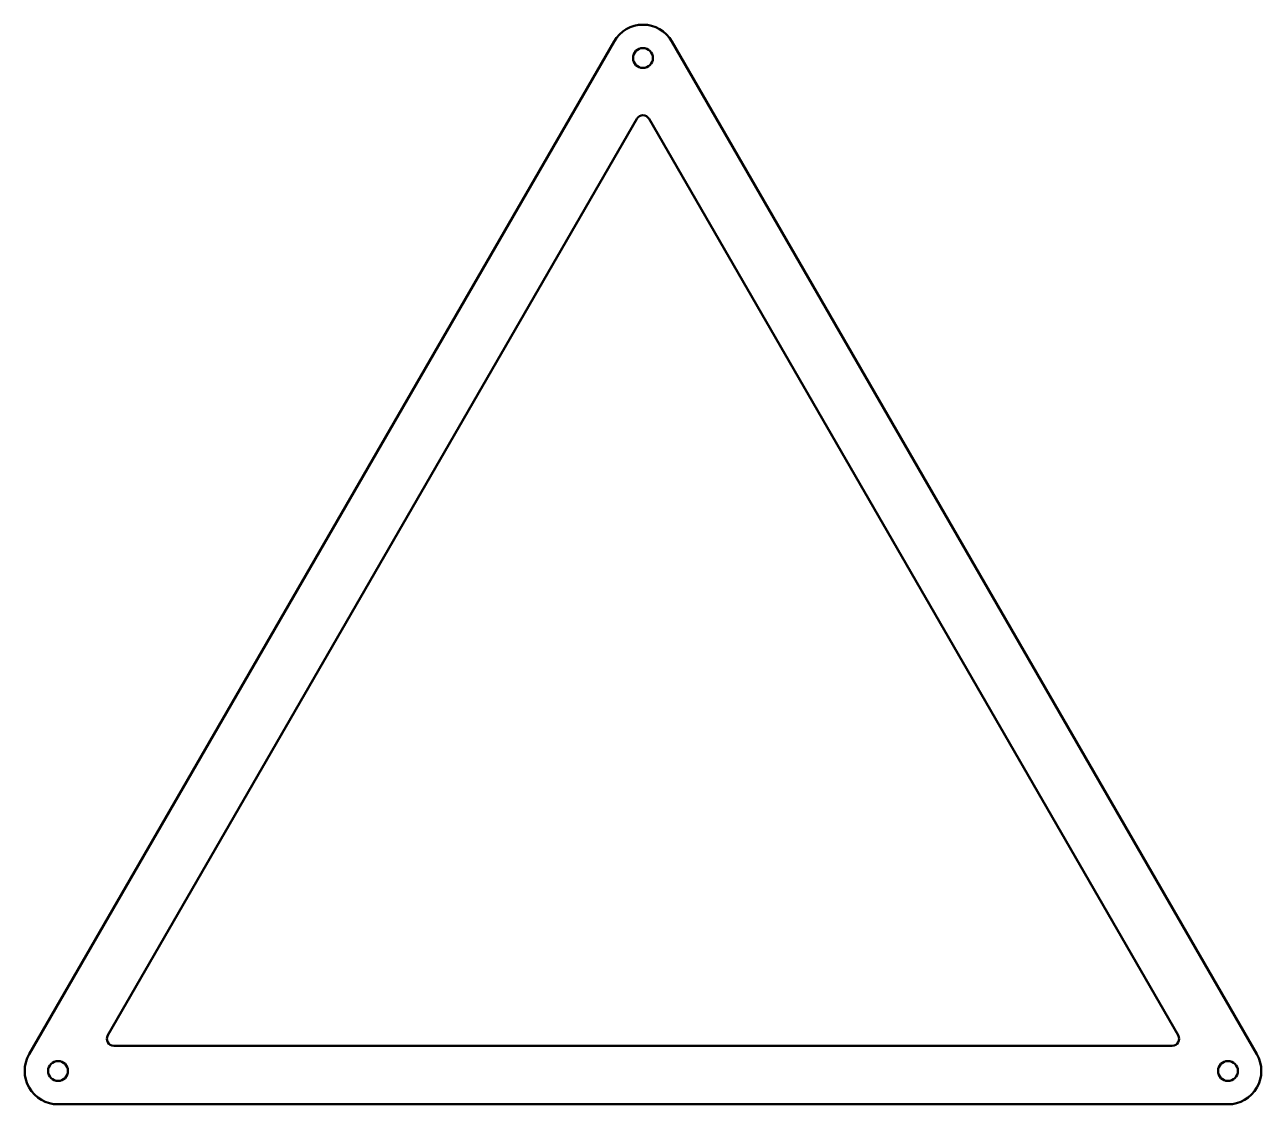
# Model space of a CAD drawing. Header units: millimetres. Extents: x 9 to 1066, y 7 to 930.
import ezdxf

# ---------------------------------------------------------------- set-up
doc = ezdxf.new("R2010")
doc.units = ezdxf.units.MM
doc.layers.add('IV_INTERIOR_PROFILES', color=7, linetype='Continuous', lineweight=50)
doc.layers.add('IV_OUTER_PROFILE', color=7, linetype='Continuous', lineweight=50)

msp = doc.modelspace()

# ---------------------------------------------------------------- linework, layer by layer
at = {"layer": 'IV_INTERIOR_PROFILES'}
for p, q in [((79.5, 66.1), (532, 849.9)), ((542.3, 849.9), (994.8, 66.1)), ((989.6, 57.1), (84.7, 57.1))]:
    msp.add_line(p, q, dxfattribs=at)
for centre in [(537.1, 901.9), (37, 35.6), (1037.3, 35.6)]:
    msp.add_circle(centre, 8.5, dxfattribs=at)
for centre, start, end in [((537.1, 846.9), 30, 150), ((84.7, 63.1), 150, 270), ((989.6, 63.1), 270, 30)]:
    msp.add_arc(centre, 6, start, end, dxfattribs=at)
at = {"layer": 'IV_OUTER_PROFILE'}
for p, q in [((12.3, 49.9), (512.5, 916.1)), ((561.8, 916.1), (1062, 49.9)), ((1037.3, 7.1), (37, 7.1))]:
    msp.add_line(p, q, dxfattribs=at)
for centre, start, end in [((537.1, 901.9), 30, 150), ((37, 35.6), 150, 270), ((1037.3, 35.6), 270, 30)]:
    msp.add_arc(centre, 28.5, start, end, dxfattribs=at)

doc.saveas('drawing.dxf')
